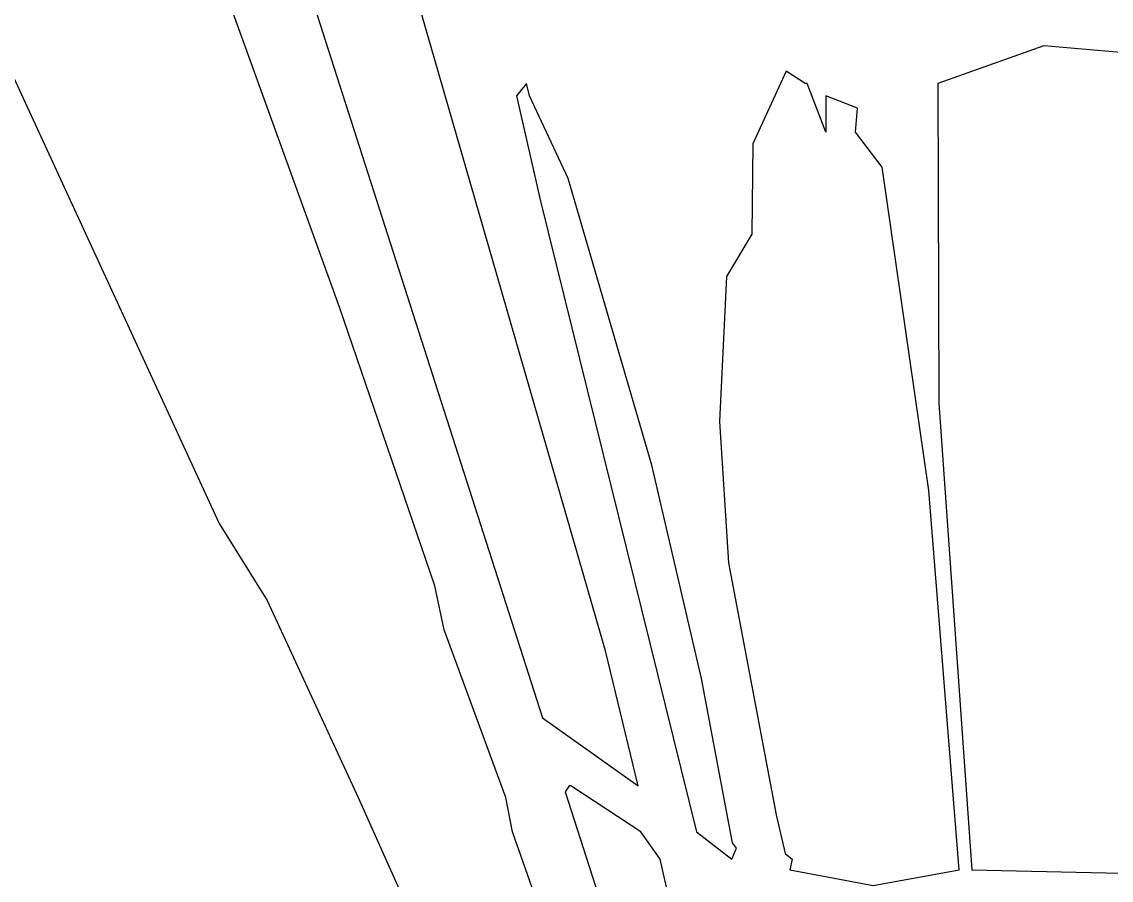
# Model space of a CAD drawing. Extents: x -57254 to 92099, y -1185 to 310651.
# Drawn here: x -13106 to 4553, y 12339 to 26254 of the extents above; entities that cross this region are included whole.
import ezdxf

# ---------------------------------------------------------------- set-up
doc = ezdxf.new("R2010")
doc.units = 0

msp = doc.modelspace()

# ---------------------------------------------------------------- linework, layer by layer
for p, q in [((-18742.1619, 37253.6266), (-9905.8723, 18121.5697)), ((-11156.9507, 35219.7309), (-4665.8196, 14969.5044)), ((-7957.3859, 21627.7628), (-11079.2059, 30280.9304)), ((-3645.5026, 16055.5556), (-7750.5514, 30280.9304)), ((3461.9799, 25865.8537), (1742.1062, 25252.6019)), ((5854.8243, 25659.176), (3461.9799, 25865.8537)), ((-717.9851, 25454.7712), (-1254.1209, 24274.0385)), ((-409.9488, 25252.6019), (-717.9851, 25454.7712)), ((-4925.7365, 25252.6019), (-5087.7193, 25052.6316)), ((-4877.193, 25052.6316), (-4925.7365, 25252.6019)), ((-374.6693, 25252.6019), (-409.9488, 25252.6019)), ((-73.8823, 24465.5619), (-374.6693, 25252.6019)), ((1742.1062, 25252.6019), (1757.2359, 20070.7683)), ((-5087.7193, 25052.6316), (-4697.1065, 23346.2117)), ((-4247.4227, 23711.5092), (-4877.193, 25052.6316)), ((-70.1754, 25052.6316), (-73.8823, 24465.5619)), ((440.4118, 24854.8246), (-70.1754, 25052.6316)), ((409.4597, 24465.5619), (440.4118, 24854.8246)), ((839.9592, 23897.0438), (409.4597, 24465.5619)), ((-1254.1209, 24274.0385), (-1270.0922, 22812.253)), ((1597.3368, 18653.4954), (839.9592, 23897.0438)), ((-2895.5399, 19065.1408), (-4247.4227, 23711.5092)), ((-4697.1065, 23346.2117), (-2170.9422, 13125.3103)), ((-1270.0922, 22812.253), (-1681.0846, 22125.2421)), ((-1681.0846, 22125.2421), (-1794.9257, 19776.7602)), ((-6410.6579, 17112.0725), (-7957.3859, 21627.7628)), ((1757.2359, 20070.7683), (2294.1448, 12508.9903)), ((-1794.9257, 19776.7602), (-1648.3027, 17482.4708)), ((-2090.5778, 15610.6195), (-2895.5399, 19065.1408)), ((2086.6759, 12508.9903), (1597.3368, 18653.4954)), ((-9905.8723, 18121.5697), (-9128.1493, 16870.3527)), ((-1648.3027, 17482.4708), (-876.8826, 13399.235)), ((-6258.4706, 16398.9554), (-6410.6579, 17112.0725)), ((-9128.1493, 16870.3527), (-7652.3631, 13679.3183)), ((-5259.0354, 13679.3183), (-6258.4706, 16398.9554)), ((-3112.4102, 13869.5652), (-3645.5026, 16055.5556)), ((-1586.1988, 12946.0157), (-2090.5778, 15610.6195)), ((-4665.8196, 14969.5044), (-3112.4102, 13869.5652)), ((-4232.8584, 13869.5652), (-4298.9566, 13774.084)), ((-4208.5008, 13869.5652), (-4232.8584, 13869.5652)), ((-3069.3935, 13125.3103), (-4208.5008, 13869.5652)), ((-7652.3631, 13679.3183), (-3969.3611, 5469.0352)), ((-5150.0177, 13125.3103), (-5259.0354, 13679.3183)), ((-4298.9566, 13774.084), (-1828.6873, 6091.7385)), ((-876.8826, 13399.235), (-730.2808, 12769.3114)), ((-4119.925, 10183.0106), (-5150.0177, 13125.3103)), ((-2756.443, 12681.9132), (-3069.3935, 13125.3103)), ((-2170.9422, 13125.3103), (-1595.5421, 12681.9132)), ((-1519.1768, 12857.3433), (-1586.1988, 12946.0157)), ((-1595.5421, 12681.9132), (-1519.1768, 12857.3433)), ((-730.2808, 12769.3114), (-620.3854, 12681.9132)), ((-2125.3854, 9906.4748), (-2756.443, 12681.9132)), ((-620.3854, 12681.9132), (-656.5237, 12508.9903)), ((-656.5237, 12508.9903), (692.8954, 12254.1909)), ((692.8954, 12254.1909), (2086.6759, 12508.9903)), ((2294.1448, 12508.9903), (5906.512, 12423.4524))]:
    msp.add_line(p, q)

doc.saveas('drawing.dxf')
